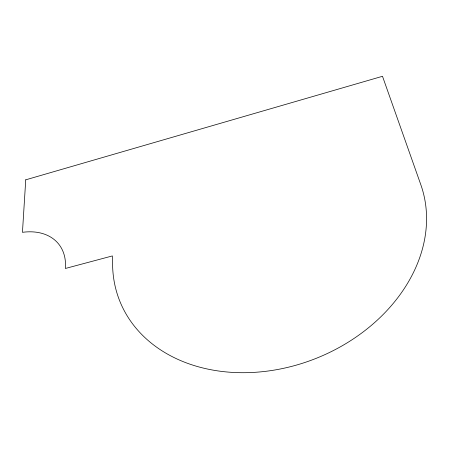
<?xml version="1.0" encoding="UTF-8"?>
<svg xmlns="http://www.w3.org/2000/svg" width="449" height="449" viewBox="0 0 449 449"><rect width="100%" height="100%" fill="white"/><g stroke="black" fill="none" stroke-linecap="round" stroke-linejoin="round"><path stroke-width="0.67" d="M25.739 179.825L22.45 232.324A61.171 42.341 -39.3 0 1 65.386 268.468L112.351 255.936L112.626 266.167A161.416 126.281 -21.9 0 0 292.535 366.159A161.416 126.281 -21.9 0 0 420.797 184.64L382.497 76.291L25.739 179.825"/></g></svg>
